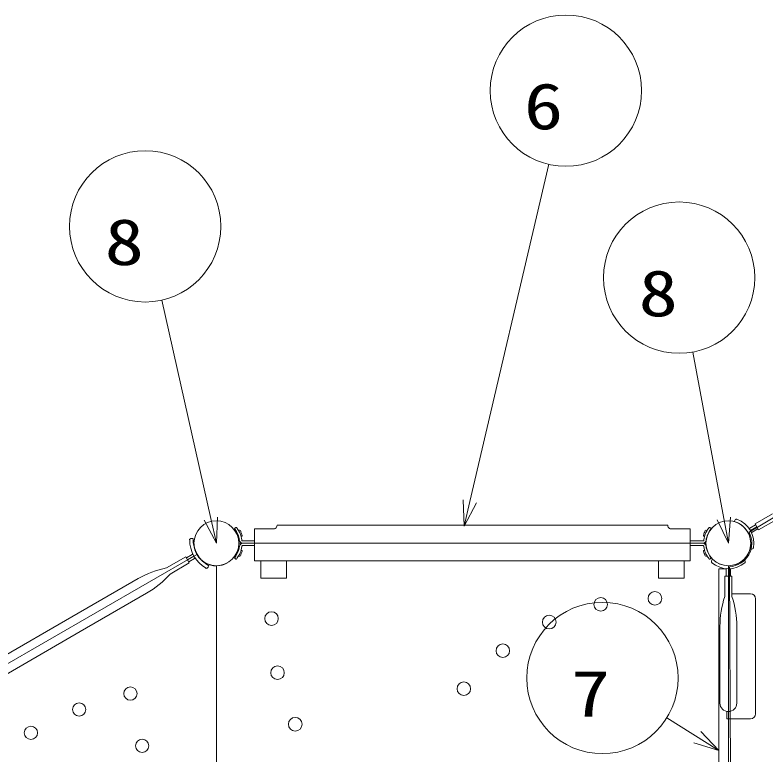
# Model space of a CAD drawing. Units: millimetres on the paper. Extents: x 0 to 420, y -594 to 297.
# Drawn here: x 119.67 to 149.41, y 177.17 to 206.51 of the extents above; entities that cross this region are included whole.
import ezdxf
from ezdxf.enums import TextEntityAlignment as Align

# ---------------------------------------------------------------- set-up
doc = ezdxf.new("R2010")
doc.units = ezdxf.units.MM
doc.layers.add('2D', color=7, linetype='Continuous', lineweight=13)
doc.layers.add('AM_5', color=7, linetype='Continuous', lineweight=13)
doc.styles.add('ＭＳ ゴシック', font='')
doc.styles.get('ＭＳ ゴシック').set_extended_font_data('MS Gothic')

msp = doc.modelspace()

# ---------------------------------------------------------------- linework, layer by layer
at = {"layer": '2D'}
for p, q in [((148.78, 186.006), (164.646, 195.403)), ((149.016, 186.337), (149.709, 186.737)), ((149.156, 186.095), (149.849, 186.495)), ((128.435, 186.194), (128.376, 186.146)), ((128.44, 186.194), (128.435, 186.194)), ((128.454, 186.191), (128.44, 186.194)), ((128.46, 186.186), (128.454, 186.191)), ((128.466, 186.18), (128.46, 186.186)), ((128.488, 186.149), (128.466, 186.18)), ((130.025, 186.176), (129.994, 186.153)), ((130.044, 186.204), (130.025, 186.176)), ((130.058, 186.237), (130.044, 186.204)), ((130.064, 186.274), (130.058, 186.237)), ((130.064, 186.288), (130.064, 186.274)), ((145.557, 186.288), (130.064, 186.288)), ((145.557, 186.274), (145.557, 186.288)), ((145.559, 186.237), (145.557, 186.274)), ((145.573, 186.204), (145.559, 186.237)), ((145.596, 186.176), (145.573, 186.204)), ((145.624, 186.153), (145.596, 186.176)), ((147.167, 186.149), (147.19, 186.18)), ((147.19, 186.18), (147.195, 186.186)), ((147.195, 186.186), (147.201, 186.191)), ((147.201, 186.191), (147.215, 186.194)), ((147.215, 186.194), (147.221, 186.194)), ((147.221, 186.194), (147.28, 186.146)), ((148.191, 186.426), (148.198, 186.444)), ((148.809, 186.16), (149.041, 186.294)), ((148.835, 186.071), (149.086, 186.216)), ((148.854, 186.082), (149.086, 186.216)), ((148.854, 186.082), (149.086, 186.216)), ((149.156, 186.095), (149.016, 186.337)), ((128.376, 186.146), (128.401, 186.116)), ((128.401, 186.116), (128.429, 186.073)), ((128.429, 186.073), (128.46, 186.026)), ((128.46, 186.026), (128.488, 185.978)), ((128.516, 186.107), (128.488, 186.149)), ((128.488, 185.978), (128.513, 185.925)), ((128.513, 185.925), (128.536, 185.866)), ((128.539, 186.068), (128.516, 186.107)), ((128.536, 185.866), (128.553, 185.807)), ((128.544, 186.071), (128.538, 186.068)), ((128.572, 186.006), (128.539, 186.068)), ((128.572, 186.082), (128.544, 186.071)), ((128.595, 186.082), (128.572, 186.082)), ((128.6, 185.947), (128.572, 186.006)), ((128.612, 186.065), (128.595, 186.082)), ((128.623, 185.888), (128.6, 185.947)), ((128.623, 186.04), (128.612, 186.065)), ((128.634, 186.009), (128.623, 186.04)), ((128.642, 185.824), (128.623, 185.888)), ((128.648, 185.975), (128.634, 186.009)), ((128.662, 185.942), (128.648, 185.975)), ((128.673, 185.913), (128.662, 185.942)), ((128.668, 185.846), (128.685, 185.863)), ((128.685, 185.885), (128.673, 185.913)), ((128.685, 185.863), (128.685, 185.885)), ((129.174, 186.136), (129.174, 184.868)), ((129.926, 186.136), (129.174, 186.136)), ((129.963, 186.142), (129.926, 186.136)), ((129.994, 186.153), (129.963, 186.142)), ((145.658, 186.142), (145.624, 186.153)), ((145.694, 186.136), (145.658, 186.142)), ((146.443, 186.136), (145.694, 186.136)), ((146.443, 184.868), (146.443, 186.136)), ((146.971, 185.885), (146.982, 185.913)), ((146.971, 185.863), (146.971, 185.885)), ((146.988, 185.846), (146.971, 185.863)), ((146.982, 185.913), (146.993, 185.942)), ((146.993, 185.942), (147.007, 185.975)), ((147.007, 185.975), (147.021, 186.009)), ((147.013, 185.824), (147.033, 185.888)), ((147.021, 186.009), (147.033, 186.04)), ((147.033, 186.04), (147.044, 186.065)), ((147.033, 185.888), (147.055, 185.947)), ((147.044, 186.065), (147.061, 186.082)), ((147.055, 185.947), (147.083, 186.006)), ((147.061, 186.082), (147.083, 186.082)), ((147.083, 186.082), (147.111, 186.071)), ((147.083, 186.006), (147.117, 186.068)), ((147.12, 185.866), (147.103, 185.807)), ((147.111, 186.071), (147.117, 186.068)), ((147.117, 186.068), (147.139, 186.107)), ((147.142, 185.925), (147.12, 185.866)), ((147.139, 186.107), (147.167, 186.149)), ((147.167, 185.978), (147.142, 185.925)), ((147.195, 186.026), (147.167, 185.978)), ((147.226, 186.073), (147.195, 186.026)), ((147.254, 186.116), (147.226, 186.073)), ((147.28, 186.146), (147.254, 186.116)), ((148.899, 186.004), (149.131, 186.138)), ((126.726, 185.753), (126.706, 185.756)), ((147.071, 185.566), (128.549, 185.566)), ((128.553, 185.807), (128.569, 185.745)), ((128.569, 185.745), (128.578, 185.678)), ((128.578, 185.678), (128.583, 185.655)), ((128.583, 185.655), (128.595, 185.636)), ((128.595, 185.636), (128.612, 185.61)), ((128.612, 185.61), (128.623, 185.599)), ((128.623, 185.599), (128.628, 185.591)), ((128.628, 185.591), (128.662, 185.574)), ((128.64, 185.835), (128.668, 185.846)), ((128.656, 185.762), (128.642, 185.824)), ((128.668, 185.695), (128.656, 185.762)), ((128.662, 185.574), (128.665, 185.571)), ((128.665, 185.571), (128.707, 185.565)), ((128.665, 185.56), (128.707, 185.565)), ((129.174, 185.657), (128.693, 185.658)), ((128.707, 185.565), (129.174, 185.565)), ((128.707, 185.565), (129.174, 185.565)), ((146.443, 185.657), (146.962, 185.658)), ((146.948, 185.565), (146.443, 185.565)), ((146.948, 185.565), (146.443, 185.565)), ((146.991, 185.571), (146.948, 185.565)), ((146.991, 185.56), (146.948, 185.565)), ((147.016, 185.835), (146.988, 185.846)), ((146.988, 185.695), (146.999, 185.762)), ((146.993, 185.574), (146.991, 185.571)), ((147.027, 185.591), (146.993, 185.574)), ((146.999, 185.762), (147.013, 185.824)), ((147.033, 185.599), (147.027, 185.591)), ((147.044, 185.61), (147.033, 185.599)), ((147.061, 185.636), (147.044, 185.61)), ((147.072, 185.655), (147.061, 185.636)), ((147.078, 185.678), (147.072, 185.655)), ((147.086, 185.745), (147.078, 185.678)), ((147.103, 185.807), (147.086, 185.745)), ((128.513, 185.206), (128.536, 185.265)), ((128.536, 185.265), (128.553, 185.324)), ((128.553, 185.324), (128.569, 185.386)), ((128.569, 185.386), (128.578, 185.453)), ((128.578, 185.453), (128.583, 185.476)), ((128.583, 185.476), (128.595, 185.495)), ((128.595, 185.495), (128.612, 185.521)), ((128.612, 185.521), (128.623, 185.532)), ((128.623, 185.532), (128.628, 185.54)), ((128.642, 185.307), (128.623, 185.243)), ((128.628, 185.54), (128.662, 185.557)), ((128.64, 185.296), (128.668, 185.285)), ((128.656, 185.369), (128.642, 185.307)), ((128.668, 185.436), (128.656, 185.369)), ((128.662, 185.557), (128.665, 185.56)), ((128.668, 185.285), (128.685, 185.268)), ((128.685, 185.268), (128.685, 185.245)), ((129.174, 185.474), (128.693, 185.473)), ((146.443, 185.474), (146.962, 185.473)), ((146.988, 185.285), (146.971, 185.268)), ((146.971, 185.268), (146.971, 185.245)), ((146.988, 185.436), (146.999, 185.369)), ((147.016, 185.296), (146.988, 185.285)), ((146.993, 185.557), (146.991, 185.56)), ((147.027, 185.54), (146.993, 185.557)), ((146.999, 185.369), (147.013, 185.307)), ((147.013, 185.307), (147.033, 185.243)), ((147.033, 185.532), (147.027, 185.54)), ((147.044, 185.521), (147.033, 185.532)), ((147.061, 185.495), (147.044, 185.521)), ((147.072, 185.476), (147.061, 185.495)), ((147.078, 185.453), (147.072, 185.476)), ((147.086, 185.386), (147.078, 185.453)), ((147.103, 185.324), (147.086, 185.386)), ((147.12, 185.265), (147.103, 185.324)), ((147.142, 185.206), (147.12, 185.265)), ((148.82, 185.337), (148.84, 185.333)), ((110.85, 175.861), (126.891, 185.122)), ((126.447, 185.028), (125.685, 184.59)), ((126.587, 184.785), (126.447, 185.028)), ((126.705, 185.118), (126.472, 184.984)), ((126.769, 185.051), (126.517, 184.906)), ((126.75, 185.04), (126.517, 184.906)), ((126.75, 185.04), (126.517, 184.906)), ((128.376, 184.984), (128.401, 185.015)), ((128.435, 184.937), (128.376, 184.984)), ((128.401, 185.015), (128.429, 185.057)), ((128.429, 185.057), (128.46, 185.105)), ((128.46, 185.105), (128.488, 185.153)), ((128.488, 184.982), (128.466, 184.951)), ((128.488, 185.153), (128.513, 185.206)), ((128.516, 185.024), (128.488, 184.982)), ((128.539, 185.063), (128.516, 185.024)), ((128.544, 185.06), (128.538, 185.063)), ((128.572, 185.125), (128.539, 185.063)), ((128.572, 185.049), (128.544, 185.06)), ((128.6, 185.184), (128.572, 185.125)), ((128.595, 185.049), (128.572, 185.049)), ((128.612, 185.066), (128.595, 185.049)), ((128.623, 185.243), (128.6, 185.184)), ((128.623, 185.091), (128.612, 185.066)), ((128.634, 185.122), (128.623, 185.091)), ((128.648, 185.156), (128.634, 185.122)), ((128.662, 185.189), (128.648, 185.156)), ((128.673, 185.217), (128.662, 185.189)), ((128.685, 185.245), (128.673, 185.217)), ((146.971, 185.245), (146.982, 185.217)), ((146.982, 185.217), (146.993, 185.189)), ((146.993, 185.189), (147.007, 185.156)), ((147.007, 185.156), (147.021, 185.122)), ((147.021, 185.122), (147.033, 185.091)), ((147.033, 185.243), (147.055, 185.184)), ((147.033, 185.091), (147.044, 185.066)), ((147.044, 185.066), (147.061, 185.049)), ((147.055, 185.184), (147.083, 185.125)), ((147.061, 185.049), (147.083, 185.049)), ((147.083, 185.125), (147.117, 185.063)), ((147.083, 185.049), (147.111, 185.06)), ((147.111, 185.06), (147.117, 185.063)), ((147.117, 185.063), (147.139, 185.024)), ((147.139, 185.024), (147.167, 184.982)), ((147.167, 185.153), (147.142, 185.206)), ((147.195, 185.105), (147.167, 185.153)), ((147.167, 184.982), (147.19, 184.951)), ((147.226, 185.057), (147.195, 185.105)), ((147.221, 184.937), (147.28, 184.984)), ((147.254, 185.015), (147.226, 185.057)), ((147.28, 184.984), (147.254, 185.015)), ((126.587, 184.785), (125.827, 184.344)), ((126.795, 184.962), (126.562, 184.828)), ((127.66, 184.677), (127.66, 166.156)), ((127.66, 184.677), (127.66, 166.156)), ((127.661, 184.677), (127.661, 166.156)), ((127.661, 184.677), (127.661, 166.156)), ((128.44, 184.937), (128.435, 184.937)), ((128.454, 184.94), (128.44, 184.937)), ((128.46, 184.945), (128.454, 184.94)), ((128.466, 184.951), (128.46, 184.945)), ((129.174, 184.868), (145.935, 184.868)), ((129.427, 184.176), (129.427, 184.868)), ((130.443, 184.868), (130.443, 184.176)), ((145.186, 184.176), (145.186, 184.868)), ((145.935, 184.868), (146.443, 184.868)), ((146.202, 184.868), (146.202, 184.176)), ((147.19, 184.951), (147.195, 184.945)), ((147.195, 184.945), (147.201, 184.94)), ((147.201, 184.94), (147.215, 184.937)), ((147.215, 184.937), (147.221, 184.937)), ((147.331, 184.936), (147.319, 184.921)), ((147.96, 166.156), (147.96, 184.677)), ((147.96, 166.156), (147.96, 184.677)), ((147.96, 166.156), (147.96, 184.677)), ((147.96, 184.677), (147.96, 166.156)), ((148.589, 184.936), (148.602, 184.921)), ((127.355, 184.664), (127.348, 184.645)), ((147.581, 184.556), (147.581, 166.276)), ((147.864, 184.556), (147.581, 184.556)), ((147.87, 184.534), (147.87, 184.266)), ((147.96, 184.556), (147.96, 184.266)), ((147.96, 184.534), (147.96, 184.266)), ((147.96, 184.534), (147.96, 184.266)), ((148.1, 166.197), (148.004, 184.637)), ((148.05, 184.534), (148.05, 184.266)), ((121.928, 182.642), (124.561, 184.162)), ((130.443, 184.176), (129.427, 184.176)), ((146.202, 184.176), (145.186, 184.176)), ((147.82, 184.266), (147.82, 183.466)), ((148.1, 184.266), (147.82, 184.266)), ((148.1, 184.266), (148.1, 183.466)), ((122.262, 182.064), (124.895, 183.584)), ((148.1, 183.566), (148.84, 183.566)), ((149.04, 183.366), (149.04, 178.806)), ((112.815, 177.381), (121.928, 182.642)), ((113.149, 176.803), (122.262, 182.064)), ((147.626, 179.226), (147.626, 182.266)), ((148.294, 179.226), (148.294, 182.266)), ((147.9, 178.898), (147.9, 178.606)), ((145.514, 178.638), (147.581, 177.35)), ((147.9, 178.606), (148.84, 178.606)), ((147.961, 178.606), (147.961, 172.226)), ((147.581, 177.35), (146.874, 178.106)), ((146.591, 177.651), (147.581, 177.35))]:
    msp.add_line(p, q, dxfattribs=at)
for centre, radius in [((127.66, 185.566), 0.889), ((127.66, 185.566), 0.889), ((127.66, 185.566), 0.889), ((147.96, 185.566), 0.889), ((147.96, 185.566), 0.889), ((147.96, 185.566), 0.889), ((147.96, 185.566), 0.889), ((145.046, 183.38), 0.27), ((142.967, 180.223), 3), ((142.899, 183.142), 0.27), ((129.846, 182.58), 0.27), ((140.857, 182.44), 0.27), ((139.018, 181.306), 0.27), ((130.084, 180.433), 0.27), ((137.471, 179.798), 0.27), ((124.25, 179.605), 0.263), ((122.221, 178.973), 0.263), ((130.787, 178.391), 0.27), ((120.308, 178.049), 0.263), ((124.716, 177.532), 0.263)]:
    msp.add_circle(centre, radius, dxfattribs=at)
for centre, radius, start, end in [((148.311, 186.403), 0.12, 107.178, 159.7918), ((148.287, 186.479), 0.04, 70.2983, 107.178), ((147.96, 185.566), 1.01, 349.7017, 70.2983), ((147.96, 185.566), 0.89, 345.051, 74.949), ((148.789, 186.195), 0.04, 257.8562, 300), ((147.96, 185.566), 0.93, 272.7112, 28.2242), ((148.919, 185.97), 0.04, 120, 162.1438), ((126.631, 185.696), 0.04, 132.822, 169.7017), ((127.869, 185.686), 1.268, 178.9882, 241.0118), ((126.686, 185.638), 0.12, 80.2082, 132.822), ((127.969, 185.745), 1.235, 179.3848, 240.6152), ((128.693, 185.685), 0.027, 159.5443, 269.846), ((146.962, 185.685), 0.027, 270.154, 20.4557), ((127.651, 185.547), 0.877, 180.4523, 301.0992), ((128.693, 185.446), 0.027, 90.154, 200.4557), ((146.962, 185.446), 0.027, 339.5443, 89.846), ((148.86, 185.451), 0.12, 260.2082, 312.822), ((148.914, 185.393), 0.04, 312.822, 349.7017), ((126.685, 185.153), 0.04, 300, 342.1438), ((126.815, 184.928), 0.04, 77.8562, 120), ((147.411, 184.844), 0.12, 140.2082, 192.822), ((147.333, 184.826), 0.04, 192.822, 229.7017), ((147.96, 185.566), 1.01, 229.7017, 310.2983), ((147.96, 185.566), 0.89, 225.051, 314.949), ((148.509, 184.844), 0.12, 347.178, 39.7918), ((148.587, 184.826), 0.04, 310.2983, 347.178), ((126.445, 180.899), 3.768, 101.6333, 120), ((127.259, 184.61), 0.04, 250.2983, 287.178), ((127.235, 184.686), 0.12, 287.178, 339.7918), ((147.83, 184.534), 0.04, 0, 42.1438), ((148.09, 184.534), 0.04, 137.8562, 180), ((123.011, 186.847), 3.768, 300, 318.3667), ((148.84, 183.366), 0.2, 0, 90), ((151.394, 182.266), 3.768, 161.6333, 180), ((144.526, 182.266), 3.768, 0, 18.3667), ((147.96, 179.226), 0.334, 180, 0), ((148.84, 178.806), 0.2, 270, 0)]:
    msp.add_arc(centre, radius, start, end, dxfattribs=at)
at = {"layer": 'AM_5'}
for p, q in [((140.835, 200.59), (137.709, 187.223)), ((125.495, 195.204), (127.441, 186.542)), ((146.555, 193.148), (147.778, 186.549)), ((137.448, 187.284), (137.481, 186.249)), ((137.709, 187.223), (137.481, 186.249)), ((137.481, 186.249), (137.97, 187.162)), ((127.18, 186.483), (127.66, 185.566)), ((127.441, 186.542), (127.66, 185.566)), ((127.66, 185.566), (127.703, 186.601)), ((147.514, 186.501), (147.96, 185.566)), ((147.778, 186.549), (147.96, 185.566)), ((147.96, 185.566), (148.041, 186.598))]:
    msp.add_line(p, q, dxfattribs=at)
for centre in [(141.518, 203.511), (124.837, 198.131), (146.008, 196.098)]:
    msp.add_circle(centre, 3, dxfattribs=at)

# ---------------------------------------------------------------- texts
at = {"layer": '2D', "style": 'ＭＳ ゴシック', "width": 1.25}
msp.add_text('7', height=1.833, dxfattribs=at).set_placement((141.717, 178.14), align=Align.BOTTOM_LEFT)
at = {"layer": 'AM_5', "style": 'ＭＳ ゴシック', "width": 1.25}
for s, p in [('6', (139.852, 201.428)), ('8', (123.23, 196.047)), ('8', (144.401, 194.014))]:
    msp.add_text(s, height=1.833, dxfattribs=at).set_placement(p, align=Align.BOTTOM_LEFT)

doc.saveas('drawing.dxf')
